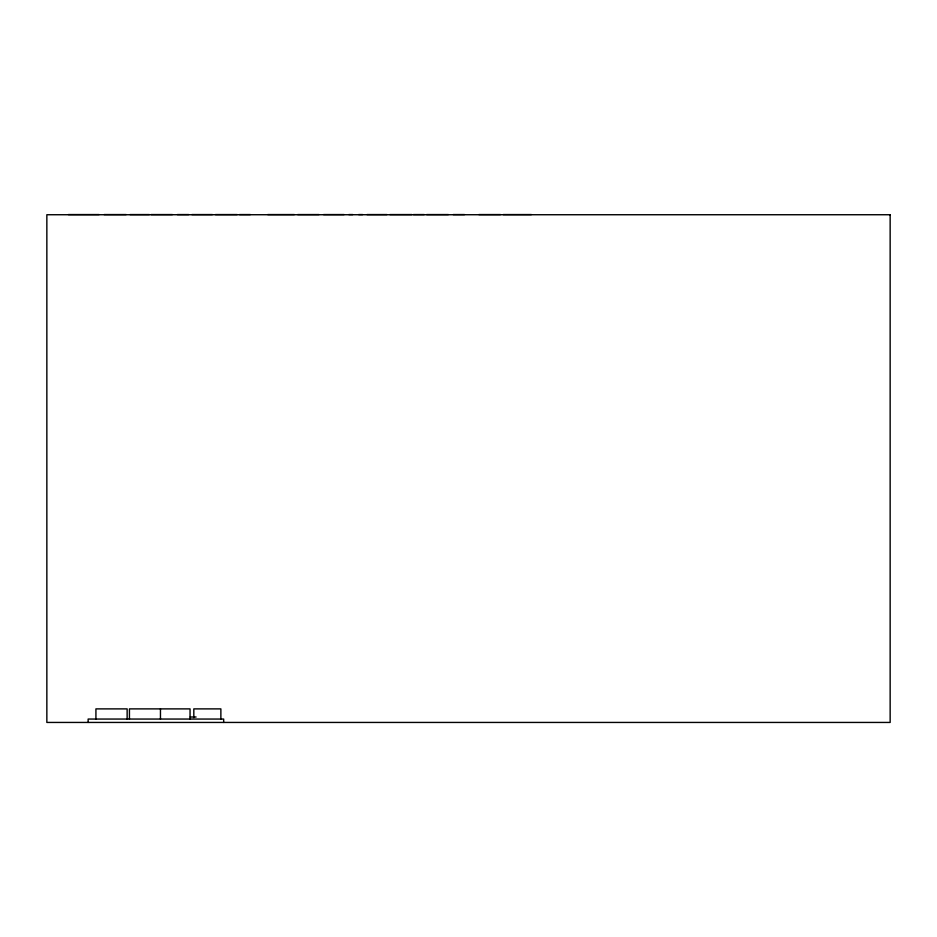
<?xml version="1.0" encoding="UTF-8"?>
<svg xmlns="http://www.w3.org/2000/svg" width="937" height="937" viewBox="0 0 937 937"><rect width="100%" height="100%" fill="white"/><g stroke="black" fill="none" stroke-linecap="round" stroke-linejoin="round"><path stroke-width="1.41" d="M68.366 214.561L99.099 214.561M104.089 214.561L126.202 214.561M129.962 214.561L149.334 214.561M151.08 214.561L172.431 214.561M177.362 214.561L188.735 214.561M191.839 214.561L212.418 214.561M215.405 214.561L237.19 214.561M239.485 214.561L250.355 214.561M267.748 214.561L294.382 214.561M297.673 214.561L319.013 214.561M323.534 214.561L344.113 214.561M348.81 214.561L352.745 214.561M358.637 214.561L362.631 214.561M366.976 214.561L386.981 214.561M389.827 214.561L411.929 214.561M413.393 214.561L424.262 214.561M426.604 214.561L448.39 214.561M453.168 214.561L464.541 214.561M478.877 214.561L500.487 214.561M503.251 214.561L531.408 214.561M190.223 717.004L196.091 717.004M223.662 722.439L223.662 719.054L88.148 719.054L88.148 722.439M220.874 719.054L220.874 708.887L193.818 708.887L193.818 717.601M190.047 719.054L190.047 708.887L129.435 708.887L129.435 719.054M160.461 708.887L160.461 719.054M127.139 719.054L127.139 708.887L95.925 708.887L95.925 719.054M890.15 214.737L46.85 214.737L46.85 722.439L890.15 722.439L890.15 214.737"/></g></svg>
